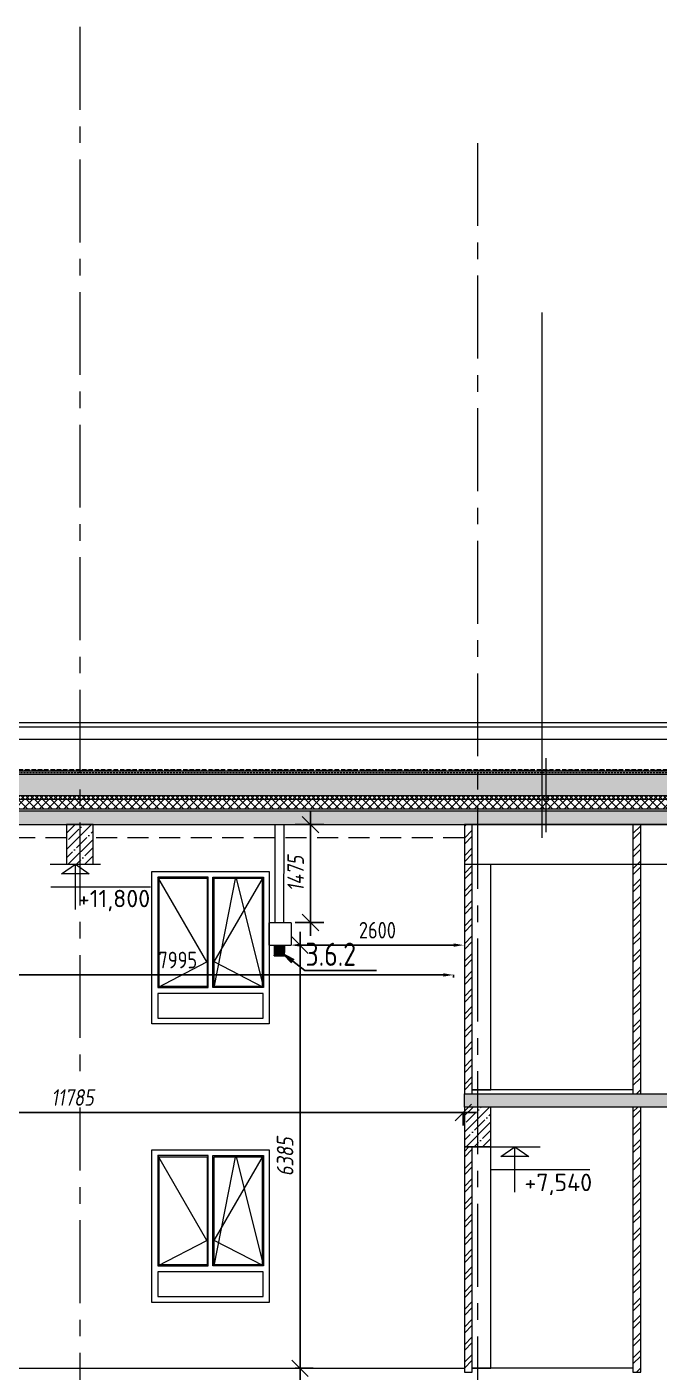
# Model space of a CAD drawing. Header units: millimetres. Extents: x 0 to 9491604, y -172998 to 295086.
# Drawn here: x 576476 to 586012, y -34291 to -14001 of the extents above; entities that cross this region are included whole.
import ezdxf
from ezdxf import colors
from ezdxf.entities.mleader import LeaderData, LeaderLine
from ezdxf.math import Vec2, Vec3

# ---------------------------------------------------------------- set-up
doc = ezdxf.new("R2010")
doc.units = ezdxf.units.MM
for name, pattern in [('ADSK_Штрих_ш3 п1_5', [4.5, 3, -1.5]), ('CENTER', [2, 1.25, -0.25, 0.25, -0.25]), ('DASHED', [19.05, 12.7, -6.35]), ('HIDDEN2', [4.7625, 3.175, -1.5875])]:
    doc.linetypes.add(name, pattern=pattern)
for name, color, linetype, lineweight in [('24_Фасад_разрез_тонкая', 7, 'Continuous', 9), ('АР_Выноски АПР', 5, 'Continuous', 5), ('АР_Окна', 4, 'Continuous', 9), ('АР_Оси', 7, 'Continuous', 25), ('АР_Отметки', 7, 'Continuous', 5), ('СТЕНЫ кирпич ЛИДЕР', 250, 'Continuous', 15), ('Штриховка', 7, 'Continuous', 5), ('Штриховка в сечении', 7, 'Continuous', 18)]:
    doc.layers.add(name, color=color, linetype=linetype, lineweight=lineweight)
for name, color, linetype in [('EI_DIMS_DETAIL', 7, 'Continuous'), ('PDF _0', 7, 'Continuous'), ('АР_Перегородки кирпич', 34, 'Continuous')]:
    doc.layers.add(name, color=color, linetype=linetype)
doc.layers.add('АР_лестницы', color=7, linetype='Continuous', lineweight=15, true_color=0xff24ff)
doc.styles.add('PDF ISOCPEUR', font='isocpeur.ttf')
doc.styles.get("Standard").update_dxf_attribs({"font": 'GOST.TTF'})
doc.styles.add('ГОСТ 2.304', font='CS_Gost2304.shx', dxfattribs={"oblique": 10})
doc.dimstyles.get("Standard").update_dxf_attribs({"dimtxt": 250, "dimasz": 150, "dimexe": 0.18, "dimexo": 0.0625, "dimgap": 100, "dimtad": 1, "dimdec": 0, "dimrnd": 5, "dimzin": 0, "dimdsep": 46, "dimtxsty": 'Standard', "dimcen": 0.09, "dimadec": 0, "dimazin": 0, "dimtfac": 1, "dimtdec": 0, "dimtofl": 0, "dimtmove": 0, "dimatfit": 3, "dimfxl": 1, "dimtolj": 1, "dimtzin": 0, "dimarcsym": 0})
doc.dimstyles.new('СПДС', dxfattribs={"dimscale": 100, "dimtxt": 2.5, "dimasz": 2.5, "dimexe": 2, "dimexo": 0.625, "dimgap": 1, "dimtad": 1, "dimdec": 0, "dimrnd": 5, "dimtxsty": 'ГОСТ 2.304', "dimblk": 'OBLIQUE', "dimblk1": 'OBLIQUE', "dimblk2": 'OBLIQUE', "dimcen": 2.5, "dimdle": 2, "dimadec": 0, "dimazin": 2, "dimtfac": 0.75, "dimtdec": 4, "dimtmove": 1, "dimatfit": 3, "dimfxl": 1, "dimtfill": 1, "dimtolj": 1, "dimarcsym": 1})
pattern_1 = [(45, (117611.37, -326985.9), (-123.743687, 123.743687), []), (45, (117735.12, -326985.9), (-123.743687, 123.743687), [218.75, -43.75, 0, -43.75])]

# ---------------------------------------------------------------- blocks, each defined once
blk = doc.blocks.new('A$Cd8d14d9d')
at = {"lineweight": 9, "ltscale": 150}
for p, q in [((0, 682), (0, 0)), ((-372, 341), (1132, 341)), ((-380, 0), (380, 0))]:
    blk.add_line(p, q, dxfattribs=at)
blk.add_lwpolyline([(0, 0), (210, 147), (-210, 147), (0, 0)], dxfattribs=at)
blk = doc.blocks.new('*D306')
at = {"layer": 'Defpoints', "color": 0, "lineweight": 9, "transparency": 16777216}
for p in [(580462, -27851), (583063, -27851), (583063, -27851)]:
    blk.add_point(p, dxfattribs=at)
at = {"layer": 'EI_DIMS_DETAIL', "color": 0, "lineweight": -2, "transparency": 16777216}
for p, q in [((580462, -27851), (580462, -27851)), ((580612, -27851), (582913, -27851)), ((583063, -27851), (583063, -27851))]:
    blk.add_line(p, q, dxfattribs=at)
at = {"layer": 'EI_DIMS_DETAIL', "color": 0, "lineweight": 9, "transparency": 16777216}
for points in [[(580612, -27826), (580612, -27876), (580462, -27851)], [(582913, -27826), (582913, -27876), (583063, -27851)]]:
    blk.add_solid(points, dxfattribs=at)
at = {"layer": 'EI_DIMS_DETAIL', "color": 0, "lineweight": 9, "transparency": 16777216, "insert": (581763, -27626), "char_height": 250, "attachment_point": 5}
blk.add_mtext('\\A1;2600', dxfattribs=at)
blk = doc.blocks.new('_Oblique')
at = {"color": 0, "linetype": 'ByBlock', "lineweight": -2}
blk.add_line((-0.5, -0.5), (0.5, 0.5), dxfattribs=at)
blk = doc.blocks.new('*D311')
at = {"layer": 'Defpoints', "color": 0, "lineweight": 9, "ltscale": 100, "transparency": 16777216}
for p in [(580462, -27851), (580462, -34234), (580596, -34234)]:
    blk.add_point(p, dxfattribs=at)
at = {"layer": 'EI_DIMS_DETAIL', "color": 0, "lineweight": -2, "ltscale": 100, "transparency": 16777216}
for p, q in [((580596, -27651), (580596, -34434)), ((580525, -27851), (580796, -27851)), ((580525, -34234), (580796, -34234))]:
    blk.add_line(p, q, dxfattribs=at)
at = {"layer": 'EI_DIMS_DETAIL', "color": 0, "lineweight": -2, "ltscale": 100, "transparency": 16777216, "xscale": 250, "yscale": 250, "zscale": 250}
for p, rotation in [((580596, -27851), 90), ((580596, -34234), 270)]:
    blk.add_blockref('_Oblique', p, dxfattribs=dict(at, rotation=rotation))
at = {"layer": 'EI_DIMS_DETAIL', "color": 0, "lineweight": 9, "ltscale": 100, "transparency": 16777216, "insert": (580371, -31043), "char_height": 250, "attachment_point": 5, "rotation": 90, "style": 'ГОСТ 2.304', "bg_fill": 3, "box_fill_scale": 1.1, "bg_fill_color": 256, "bg_fill_true_color": 13158600, "bg_fill_transparency": 0}
blk.add_mtext('\\A1;6385', dxfattribs=at)
blk = doc.blocks.new('*D312')
at = {"layer": 'Defpoints', "color": 0, "lineweight": 9, "ltscale": 100, "transparency": 16777216}
for p in [(580463, -26034), (580755, -26034), (580463, -27511)]:
    blk.add_point(p, dxfattribs=at)
at = {"layer": 'EI_DIMS_DETAIL', "color": 0, "lineweight": -2, "ltscale": 100, "transparency": 16777216}
for p, q in [((580755, -27711), (580755, -25834)), ((580525, -26034), (580955, -26034)), ((580525, -27511), (580955, -27511))]:
    blk.add_line(p, q, dxfattribs=at)
at = {"layer": 'EI_DIMS_DETAIL', "color": 0, "lineweight": -2, "ltscale": 100, "transparency": 16777216, "xscale": 250, "yscale": 250, "zscale": 250}
for p, rotation in [((580755, -26034), 90), ((580755, -27511), 270)]:
    blk.add_blockref('_Oblique', p, dxfattribs=dict(at, rotation=rotation))
at = {"layer": 'EI_DIMS_DETAIL', "color": 0, "lineweight": 9, "ltscale": 100, "transparency": 16777216, "insert": (580530, -26772), "char_height": 250, "attachment_point": 5, "rotation": 90, "style": 'ГОСТ 2.304', "bg_fill": 3, "box_fill_scale": 1.1, "bg_fill_color": 256, "bg_fill_true_color": 13158600, "bg_fill_transparency": 0}
blk.add_mtext('\\A1;1475', dxfattribs=at)
blk = doc.blocks.new('*D304')
at = {"layer": 'Defpoints', "color": 0, "lineweight": 9, "ltscale": 100, "transparency": 16777216}
for p in [(571272, -30320), (583059, -30320), (583059, -30374)]:
    blk.add_point(p, dxfattribs=at)
at = {"layer": 'EI_DIMS_DETAIL', "color": 0, "lineweight": -2, "ltscale": 100, "transparency": 16777216}
for p, q in [((571072, -30374), (583259, -30374)), ((571272, -30382), (571272, -30574)), ((583059, -30382), (583059, -30574))]:
    blk.add_line(p, q, dxfattribs=at)
at = {"layer": 'EI_DIMS_DETAIL', "color": 0, "lineweight": -2, "ltscale": 100, "transparency": 16777216, "xscale": 250, "yscale": 250, "zscale": 250, "rotation": 180}
blk.add_blockref('_Oblique', (571272, -30374), dxfattribs=at)
at = {"layer": 'EI_DIMS_DETAIL', "color": 0, "lineweight": -2, "ltscale": 100, "transparency": 16777216, "xscale": 250, "yscale": 250, "zscale": 250}
blk.add_blockref('_Oblique', (583059, -30374), dxfattribs=at)
at = {"layer": 'EI_DIMS_DETAIL', "color": 0, "lineweight": 9, "ltscale": 100, "transparency": 16777216, "insert": (577165, -30149), "char_height": 250, "attachment_point": 5, "style": 'ГОСТ 2.304', "bg_fill": 3, "box_fill_scale": 1.1, "bg_fill_color": 256, "bg_fill_true_color": 13158600, "bg_fill_transparency": 0}
blk.add_mtext('\\A1;11785', dxfattribs=at)
blk = doc.blocks.new('*D305')
at = {"color": 0, "lineweight": -2, "transparency": 16777216}
for p, q in [((574914, -27964), (574914, -28301)), ((575064, -28301), (582760, -28301)), ((582910, -28340), (582910, -28300))]:
    blk.add_line(p, q, dxfattribs=at)
at = {"color": 0, "lineweight": 9, "transparency": 16777216}
for points in [[(575064, -28276), (575064, -28326), (574914, -28301)], [(582760, -28276), (582760, -28326), (582910, -28301)]]:
    blk.add_solid(points, dxfattribs=at)
at = {"layer": 'Defpoints', "color": 0, "lineweight": 9, "transparency": 16777216}
for p in [(574914, -27964, 0), (582910, -28301), (582910, -28340, 0)]:
    blk.add_point(p, dxfattribs=at)
at = {"color": 0, "lineweight": 9, "transparency": 16777216, "insert": (578752, -28076), "char_height": 250, "attachment_point": 5}
blk.add_mtext('\\A1;7995', dxfattribs=at)

msp = doc.modelspace()

# ---------------------------------------------------------------- hatches: boundary and pattern name
at = {"lineweight": 9, "ltscale": 100, "transparency": 33554687}
h = msp.add_hatch(dxfattribs=at)
h.set_pattern_fill('ANSI35', color=0, scale=700)
h.set_pattern_definition(pattern_1)
h.paths.add_polyline_path([(607535.1, -25831.3), (558720, -25831.3), (558720.1, -26031.3), (570820.2, -26031.4), (570876.1, -26031.3), (607535.1, -26031.2)])
h = msp.add_hatch(dxfattribs=at)
h.set_pattern_fill('ANSI35', color=0, scale=700)
h.set_pattern_definition(pattern_1)
h.paths.add_polyline_path([(577474.4, -26031.3), (577075.7, -26031.3), (577075.3, -26631.3), (577275.1, -26631.3), (577075.2, -26631.3), (577476.1, -26631.3)])
at = {"lineweight": 9, "ltscale": 40, "true_color": 0x383e42}
h = msp.add_hatch(dxfattribs=at)
h.set_pattern_fill('ANSI32', color=250, scale=500, angle=360)
h.set_pattern_definition([(45, (117611.37, -323323.27), (-132.58252, 132.58252), []), (45, (117699.76, -323323.27), (-132.58252, 132.58252), [])])
h.paths.add_polyline_path([(583194.9, -26031.3), (583194.9, -30093.3), (583075, -30093.3), (583075.1, -26031.3)])
h = msp.add_hatch(dxfattribs=at)
h.set_pattern_fill('ANSI32', color=250, scale=500, angle=360)
h.set_pattern_definition([(45, (120152.04, -322723.24), (-132.58252, 132.58252), []), (45, (120240.43, -322723.24), (-132.58252, 132.58252), [])])
h.paths.add_polyline_path([(585735.6, -26031.3), (585735.5, -30093.3), (585615.7, -30093.3), (585615.7, -26031.3)])
at = {"lineweight": 9}
h = msp.add_hatch(dxfattribs=at)
h.set_pattern_fill('ANGLE', color=3)
h.set_pattern_definition([(0, (-257742.366, -719039.881), (0, 6.985), [5.08, -1.905]), (90, (-257742.366, -719039.881), (-6.985, 4e-16), [5.08, -1.905])])
h.paths.add_polyline_path([(580208.9, -27852.6), (580368.9, -27852.6), (580365.9, -28014.7), (580205.9, -28014.7)])
at = {"lineweight": 9, "ltscale": 100, "transparency": 33554687}
h = msp.add_hatch(dxfattribs=at)
h.set_pattern_fill('ANSI35', color=0, scale=700)
h.set_pattern_definition([(45, (117611.37, -326985.25), (-123.743687, 123.743687), []), (45, (117735.12, -326985.25), (-123.743687, 123.743687), [218.75, -43.75, 0, -43.75])])
h.paths.add_polyline_path([(583074.9, -30093.3), (607125.1, -30093.3), (607125.1, -30293.3), (583074.9, -30293.3)])
h = msp.add_hatch(dxfattribs=at)
h.set_pattern_fill('ANSI35', color=0, scale=700)
h.set_pattern_definition([(45, (123611.5, -331247.87), (-123.743687, 123.743687), []), (45, (123735.25, -331247.87), (-123.743687, 123.743687), [218.75, -43.75, 0, -43.75])])
h.paths.add_polyline_path([(583474.5, -30293.3), (583075.9, -30293.3), (583075.4, -30893.2), (583275.2, -30893.3), (583075.3, -30893.3), (583476.2, -30893.3)])
at = {"lineweight": 9, "ltscale": 40, "true_color": 0x383e42}
h = msp.add_hatch(dxfattribs=at)
h.set_pattern_fill('ANSI32', color=250, scale=500, angle=360)
h.set_pattern_definition([(45, (120152.04, -326921.24), (-132.58252, 132.58252), []), (45, (120240.43, -326921.24), (-132.58252, 132.58252), [])])
h.paths.add_polyline_path([(585735.5, -30293.3), (585735.5, -34291.3), (585615.7, -34291.3), (585615.7, -30293.3)])
h = msp.add_hatch(dxfattribs=at)
h.set_pattern_fill('ANSI32', color=250, scale=500, angle=360)
h.set_pattern_definition([(45, (117611.37, -326985.25), (-132.58252, 132.58252), []), (45, (117699.76, -326985.25), (-132.58252, 132.58252), [])])
h.paths.add_polyline_path([(583194.9, -30893.3), (583194.9, -34291.3), (583075.1, -34291.3), (583075.1, -30893.3)])
at = {"layer": 'Штриховка', "lineweight": 9, "transparency": 33554636}
h = msp.add_hatch(dxfattribs=at)
h.set_pattern_fill('AR-SAND', color=256, scale=20)
h.set_pattern_definition([(37.5, (117611.372, -326985.25), (-1.2598672, 38.5364754), [0, -30.4, 0, -34, 0, -32.5]), (7.5, (117611.37, -326985.25), (35.395534, 56.4429213), [0, -16.4, 0, -27.4, 0, -10.5]), (327.5, (117586.772, -326985.25), (62.2828372, 0.113181), [0, -10, 0, -36, 0, -47]), (317.5, (117586.77, -326985.25), (60.122532, 17.5535113), [0, -5, 0, -23.6, 0, -27])])
h.paths.add_polyline_path([(607149.3, -25219.8), (607149.3, -25271.7), (559100.8, -25271.8), (559100.8, -25219.7)])
h = msp.add_hatch(dxfattribs=at)
h.set_pattern_fill('ANSI37', color=256, scale=400)
h.set_pattern_definition([(45, (423361.767, -326958.16), (-35.355339, 35.355339), []), (135, (423361.767, -326958.16), (-35.355339, -35.355339), [])])
h.paths.add_polyline_path([(607149.3, -25599.3), (607149.3, -25651.2), (559100.8, -25651.3), (559100.8, -25599.2)])
h = msp.add_hatch(dxfattribs=at)
h.set_pattern_fill('ANSI37', color=256, scale=700)
h.set_pattern_definition([(45, (117611.44, -326955.85), (-61.871843, 61.871843), []), (135, (117611.44, -326955.85), (-61.871843, -61.871843), [])])
h.paths.add_polyline_path([(607025.1, -25651.3), (559360.1, -25651.3), (559360.2, -25801.2), (570720.2, -25801.3), (570746.4, -25801.3), (607025.1, -25801.3)])
at = {"layer": 'Штриховка в сечении', "lineweight": 9, "ltscale": 2, "transparency": 33554636}
h = msp.add_hatch(dxfattribs=at)
h.set_pattern_fill('GRAVEL', color=256, scale=400)
h.set_pattern_definition([(228.0127875, (117899.372, -326585.895), (-3200, -3600), [53.8144, -5327.63522]), (184.9697407, (117863.372, -326625.895), (4800, 400), [92.3472, -9142.3699]), (132.510447, (117771.372, -326633.895), (4000, -4400), [65.1152, -6446.41304]), (267.273689, (117615.372, -326733.895), (400, 8000), [84.0952, -8325.42322]), (292.833654, (117611.372, -326817.895), (-2000, 4800), [82.462, -8163.74925]), (357.273689, (117643.372, -326893.895), (-8000, 400), [84.0952, -8325.42322]), (37.6942405, (117727.372, -326897.895), (-5200, -4000), [111.2116, -11009.93942]), (72.2553284, (117815.372, -326829.895), (2800, 8800), [104.9952, -10394.5286]), (121.4295656, (117847.372, -326729.895), (-3200, 5200), [84.38, -8353.62924]), (175.236358, (117803.372, -326657.895), (4400, -400), [96.3328, -4720.30503]), (222.3974378, (117707.372, -326649.895), (-4800, -4400), [124.5792, -12333.35]), (138.814075, (118011.372, -326737.895), (-2800, 2400), [42.5204, -4209.53793]), (171.4692344, (117979.372, -326709.895), (5200, -800), [80.8948, -8008.60457]), (225, (117899.37, -326697.9), (-4e-14, -400), [56.5684, -509.11702]), (203.19859, (117871.37, -326649.895), (2000, 800), [30.4632, -3015.84604]), (291.80141, (117843.37, -326661.895), (-400, 1200), [43.0812, -2110.98472]), (30.963757, (117859.37, -326701.895), (1200, 800), [69.9716, -2262.40916]), (161.56505, (117919.37, -326665.9), (800, -400), [50.5964, -1214.31466]), (16.3895403, (117611.372, -326661.895), (4000, 1200), [70.88, -7017.13806]), (70.346176, (117679.372, -326641.895), (-1600, -4400), [59.4644, -5886.9631]), (293.19859, (117919.37, -326585.895), (-800, 2000), [60.926, -2985.38324]), (343.6104597, (117943.372, -326641.895), (-4000, 1200), [70.88, -7017.13806]), (339.443955, (117611.372, -326909.895), (-2000, 800), [68.352, -3349.2495]), (294.7751406, (117675.372, -326933.895), (-2000, 4400), [57.2712, -5669.85723]), (66.80141, (117923.37, -326985.895), (800, 2000), [60.926, -2985.38324]), (17.3540246, (117947.372, -326929.895), (-5200, -1600), [67.0524, -6638.16945]), (69.443955, (117727.372, -326985.895), (-800, -2000), [34.176, -3383.4255]), (101.309932, (117899.37, -326985.895), (-400, 1600), [20.396, -2019.2118]), (165.963757, (117895.37, -326965.895), (1200, -400), [82.462, -1566.78025]), (186.009006, (117815.372, -326945.895), (4000, 400), [76.42, -7565.56927]), (303.690068, (117859.37, -326737.9), (-400, 800), [57.6888, -1384.5317]), (353.1572266, (117891.372, -326785.895), (6800, -800), [100.7176, -9971.02505]), (60.945396, (117991.372, -326797.895), (-1600, -2800), [41.1824, -4077.06966]), (90, (118011.37, -326761.9), (-400, 400), [24, -376]), (120.256437, (117807.372, -326933.895), (1600, -2800), [55.5696, -5501.408]), (48.0127875, (117779.372, -326885.895), (3200, 3600), [107.6288, -5273.82082]), (0, (117851.37, -326805.9), (400, 400), [104, -296]), (325.3048465, (117955.372, -326805.895), (4000, -2800), [63.2456, -6261.30972]), (254.054604, (118007.37, -326841.895), (-400, -1600), [58.2408, -2853.80316]), (207.6459754, (117991.372, -326897.895), (-7600, -4000), [94.826, -9387.78967]), (175.4260787, (117907.372, -326941.895), (-5200, 400), [100.3196, -9931.62936])])
h.paths.add_polyline_path([(607148.8, -25271.8), (559100.8, -25271.8), (559100.9, -25599.2), (570720.2, -25599.2), (570862.4, -25599.2), (607149.8, -25599.3)])

# ---------------------------------------------------------------- linework, layer by layer
at = {"lineweight": 9, "ltscale": 150}
msp.add_line((559100.8, -25219.8), (607149.3, -25219.8), dxfattribs=at)
at = {"linetype": 'ADSK_Штрих_ш3 п1_5', "lineweight": 9, "ltscale": 10}
msp.add_line((559100.8, -25249.6), (607149.3, -25249.6), dxfattribs=at)
at = {"lineweight": 9}
for p, q in [((580220.1, -27509.7), (580218.5, -26046.1)), ((580353.8, -27505.9), (580355.2, -26043.9)), ((580124.4, -27512.8), (580124.4, -27850.8)), ((580124.9, -27510.6), (580462.9, -27510.6)), ((580462.4, -27512.8), (580462.4, -27850.8)), ((580124.4, -27850.8), (580462.4, -27850.8))]:
    msp.add_line(p, q, dxfattribs=at)
at = {"lineweight": 9, "ltscale": 100}
for points in [[(577075.2, -26631.3), (577474.9, -26631.3), (577474.9, -26031.3), (577075.2, -26031.3)], [(583075.1, -26631.3), (595475.1, -26631.3), (595475.1, -26031.3), (583075.1, -26031.3)], [(583075.3, -30893.3), (583475.1, -30893.3), (583475.1, -30293.3), (583075.3, -30293.3)]]:
    msp.add_lwpolyline(points, close=True, dxfattribs=at)
at = {"color": 3, "lineweight": 9, "ltscale": 150}
for points in [[(583075.1, -26231), (583075.1, -26231), (583075.1, -30031.6)], [(583194.9, -30031.6), (583475.1, -30031.6), (583475.1, -26631.3)], [(583194.9, -34231.6), (583475.1, -34231.6), (583475.2, -30893.3), (583075.2, -30893.3), (583075.1, -34231.6)]]:
    msp.add_lwpolyline(points, dxfattribs=at)
at = {"layer": '24_Фасад_разрез_тонкая', "linetype": 'DASHED', "lineweight": 9, "ltscale": 7}
msp.add_line((559100.8, -25213.8), (607149.3, -25213.8), dxfattribs=at)
at = {"layer": '24_Фасад_разрез_тонкая', "linetype": 'DASHED', "lineweight": 9, "ltscale": 5}
msp.add_line((559211.8, -25203.5), (607044.2, -25203.5), dxfattribs=at)
at = {"layer": '24_Фасад_разрез_тонкая', "lineweight": 9}
for points in [[(607149.3, -25599.3), (559100.8, -25599.2)], [(607026.1, -25800.2), (559360.2, -25801.2)]]:
    msp.add_lwpolyline(points, dxfattribs=at)
at = {"layer": 'АР_Выноски АПР', "lineweight": 9}
msp.add_line((584243.2, -18310.4), (584243.2, -26231.1), dxfattribs=at)
msp.add_lwpolyline([(584308.1, -26147.6), (584308.1, -25029.6)], dxfattribs=at)
msp.add_lwpolyline([(584308.1, -26147.6), (584308.1, -25029.6)], dxfattribs=at)
at = {"layer": 'АР_лестницы', "color": 3, "linetype": 'HIDDEN2', "lineweight": 9, "ltscale": 100}
for p, q in [((577075.2, -26231.1), (571474.9, -26231.1)), ((583075.1, -26231.1), (577474.9, -26231.1))]:
    msp.add_line(p, q, dxfattribs=at)
at = {"layer": 'АР_Окна', "lineweight": 9, "ltscale": 150, "elevation": -1.2}
for points in [[(580131.6, -29039.3), (578360.1, -29039.3), (578360.1, -26738.5), (580131.6, -26738.5)], [(578449, -28490.9), (579210.9, -28490.9), (579210.9, -26826.5), (578449, -26826.5)], [(579194.8, -28475.9), (578469, -28474.9), (578469, -26843.5), (579194.8, -26843.5)], [(580042.7, -28490.9), (579280.8, -28490.9), (579280.8, -26826.5), (580042.7, -26826.5)], [(580026.6, -28475.9), (579300.8, -28474.9), (579300.8, -26843.5), (580026.6, -26843.5)], [(578450.1, -28951.3), (580041.6, -28951.3), (580041.6, -28579.8), (578450.1, -28579.8)]]:
    msp.add_lwpolyline(points, close=True, dxfattribs=at)
for points in [[(579190.9, -28490.9), (578932.5, -28490.9), (578449, -28490.9), (579190.9, -28104.3), (578449, -26826.5)], [(579300.8, -28490.9), (579629.3, -26826.5), (580042.7, -28490.9), (579300.8, -28104.3), (580042.7, -26826.5)]]:
    msp.add_lwpolyline(points, dxfattribs=at)
at = {"layer": 'АР_Окна', "lineweight": 9, "ltscale": 150}
for points in [[(580131.6, -33239.3), (578360.1, -33239.3), (578360.1, -30938.5), (580131.6, -30938.5)], [(578449, -32690.9), (579210.9, -32690.9), (579210.9, -31026.5), (578449, -31026.5)], [(579194.8, -32675.9), (578469, -32674.9), (578469, -31043.5), (579194.8, -31043.5)], [(580042.7, -32690.9), (579280.8, -32690.9), (579280.8, -31026.5), (580042.7, -31026.5)], [(580026.6, -32675.9), (579300.8, -32674.9), (579300.8, -31043.5), (580026.6, -31043.5)], [(578450.1, -33151.3), (580041.6, -33151.3), (580041.6, -32779.8), (578450.1, -32779.8)]]:
    msp.add_lwpolyline(points, close=True, dxfattribs=at)
for points in [[(579190.9, -32690.9), (578932.5, -32690.9), (578449, -32690.9), (579190.9, -32304.3), (578449, -31026.5)], [(579300.8, -32690.9), (579629.3, -31026.5), (580042.7, -32690.9), (579300.8, -32304.3), (580042.7, -31026.5)]]:
    msp.add_lwpolyline(points, dxfattribs=at)
at = {"layer": 'АР_Оси', "color": 6, "linetype": 'CENTER', "lineweight": 9, "ltscale": 1000}
for p, q in [((577275.1, -14001.4), (577275.1, -43651.4)), ((583275.1, -15753.5), (583275.1, -43651.4))]:
    msp.add_line(p, q, dxfattribs=at)
at = {"layer": 'АР_Отметки', "color": 18, "lineweight": 9, "true_color": 0x000000}
msp.add_line((585615.6, -34231.3), (583194.9, -34231.3), dxfattribs=at)
at = {"layer": 'АР_Перегородки кирпич', "lineweight": 9, "ltscale": 100}
for points in [[(583074.9, -30093.3), (583194.9, -30093.3), (583194.9, -26031.3), (583074.9, -26031.3)], [(585615.6, -30093.3), (585735.6, -30093.3), (585735.6, -26031.3), (585615.6, -26031.3)], [(585615.6, -34291.3), (585735.6, -34291.3), (585735.6, -30293.3), (585615.6, -30293.3)], [(583074.9, -34291.3), (583194.9, -34291.3), (583194.9, -30893.3), (583074.9, -30893.3)]]:
    msp.add_lwpolyline(points, close=True, dxfattribs=at)
at = {"layer": 'СТЕНЫ кирпич ЛИДЕР', "lineweight": 9, "ltscale": 100}
for p, q in [((558539.9, -24491.4), (607715.2, -24491.4)), ((559366, -24742.3), (607023.1, -24742.3)), ((559386.1, -24556.2), (607011.2, -24556.2)), ((559100.8, -25271.8), (607149.3, -25271.8)), ((559360.2, -25651.2), (607149.3, -25651.3)), ((559360.1, -26031.3), (583454.9, -26031.3)), ((583194.9, -30031.3), (585615.6, -30031.3)), ((559360.1, -34231.3), (583074.9, -34231.3))]:
    msp.add_line(p, q, dxfattribs=at)
for points in [[(558720.1, -26031.3), (607535.1, -26031.2), (607535.1, -25831.3), (558720.1, -25831.3)], [(607125.1, -30293.3), (583074.9, -30293.3), (583074.9, -30093.3), (607125.1, -30093.3)]]:
    msp.add_lwpolyline(points, close=True, dxfattribs=at)

# ---------------------------------------------------------------- block references
at = {"lineweight": 9, "ltscale": 150, "xscale": -1, "rotation": 180.0004533116229}
for p in [(577206.6, -26631.3), (583836, -30893.2)]:
    msp.add_blockref('A$Cd8d14d9d', p, dxfattribs=at)

# ---------------------------------------------------------------- texts
at = {"layer": 'PDF _0', "lineweight": 9, "char_height": 262.49, "attachment_point": 1, "style": 'PDF ISOCPEUR'}
for s, insert in [('+11,800', (577245.9, -27017)), ('+7,540', (583981.5, -31299.5))]:
    msp.add_mtext(s, dxfattribs=dict(at, insert=insert))

# ---------------------------------------------------------------- dimensions: what is measured, and where the dimension line sits
at = {"layer": 'EI_DIMS_DETAIL', "lineweight": 9}
dim = msp.add_linear_dim(base=(583062.9, -27850.8), p1=(580462.3, -27850.8), p2=(583062.9, -27850.8), dimstyle='Standard', dxfattribs=at)
dim.commit()
dim.dimension.update_dxf_attribs({"geometry": '*D306', "text_midpoint": (581762.6, -27625.7)})

# ---------------------------------------------------------------- leaders
at = {"lineweight": 9}
ml = msp.add_multileader_mtext('Standard', dxfattribs=at)
ml.set_content('3.6.2', color=256)
ml.set_leader_properties()
ml.build(insert=Vec2(0, 0))
ml.multileader.update_dxf_attribs({"text_left_attachment_type": 6, "text_right_attachment_type": 6, "arrow_head_size": 250})
ctx = ml.context
ctx.base_point, ctx.char_height, ctx.arrow_head_size, ctx.plane_origin = Vec3(580676.8, -28233.9, 7754.5), 350, 250, Vec3(580289.6, -27943.6, 7754.5)
ctx.left_attachment, ctx.right_attachment = 6, 6
notes = []
notes.append((ctx, [(0, (1, 1, 0), (580668.8, -28233.9, 7754.5), (1, 0), 8, [(0, [(580289.6, -27943.6, 7754.5)], 0, [])])]))
ctx.mtext.insert, ctx.mtext.flow_direction = Vec3(580678.8, -27813.9, 7754.5), 5
for ctx, leaders in notes:
    for number, flags, end, landing, length, lines in leaders:
        leader = LeaderData()
        leader.index, (leader.has_last_leader_line, leader.has_dogleg_vector, leader.attachment_direction) = number, flags
        leader.last_leader_point, leader.dogleg_vector, leader.dogleg_length = Vec3(end), Vec3(landing), length
        for number, points, colour, breaks in lines:
            line = LeaderLine()
            line.index, line.vertices, line.color, line.breaks = number, Vec3.list(points), colors.encode_raw_color(colour), breaks
            leader.lines.append(line)
        ctx.leaders.append(leader)

# ---------------------------------------------------------------- next in the draw order: dimensions: what is measured, and where the dimension line sits
at = {"layer": 'EI_DIMS_DETAIL', "lineweight": 9, "ltscale": 100}
dim = msp.add_linear_dim(base=(580595.8, -34234.4), p1=(580462.4, -27850.8), p2=(580462.4, -34234.4), angle=90, dimstyle='СПДС', dxfattribs=at)
dim.commit()
dim.dimension.update_dxf_attribs({"geometry": '*D311', "text_midpoint": (580370.8, -31042.6)})

# ---------------------------------------------------------------- next in the draw order: dimensions: what is measured, and where the dimension line sits
at = {"lineweight": 9}
dim = msp.add_linear_dim(base=(582910.5, -28300.6, -0.2), p1=(574914.2, -27963.9), p2=(582910.5, -28339.8), dimstyle='Standard', dxfattribs=at)
dim.commit()
dim.dimension.update_dxf_attribs({"geometry": '*D305', "text_midpoint": (578751.9, -28300.6, -0.2), "dimtype": 160})
at = {"layer": 'EI_DIMS_DETAIL', "lineweight": 9, "ltscale": 100}
dim = msp.add_linear_dim(base=(580754.8, -26034.4), p1=(580462.9, -27510.6), p2=(580462.9, -26034.4), angle=90, dimstyle='СПДС', dxfattribs=at)
dim.commit()
dim.dimension.update_dxf_attribs({"geometry": '*D312', "text_midpoint": (580529.8, -26772.5)})
dim = msp.add_linear_dim(base=(583059.1273, -30374.4338), p1=(571271.6466, -30319.6281), p2=(583059.1273, -30319.6281), dimstyle='СПДС', dxfattribs=at)
dim.commit()
dim.dimension.update_dxf_attribs({"geometry": '*D304', "text_midpoint": (577165.3869, -30149.4338)})

doc.saveas('drawing.dxf')
